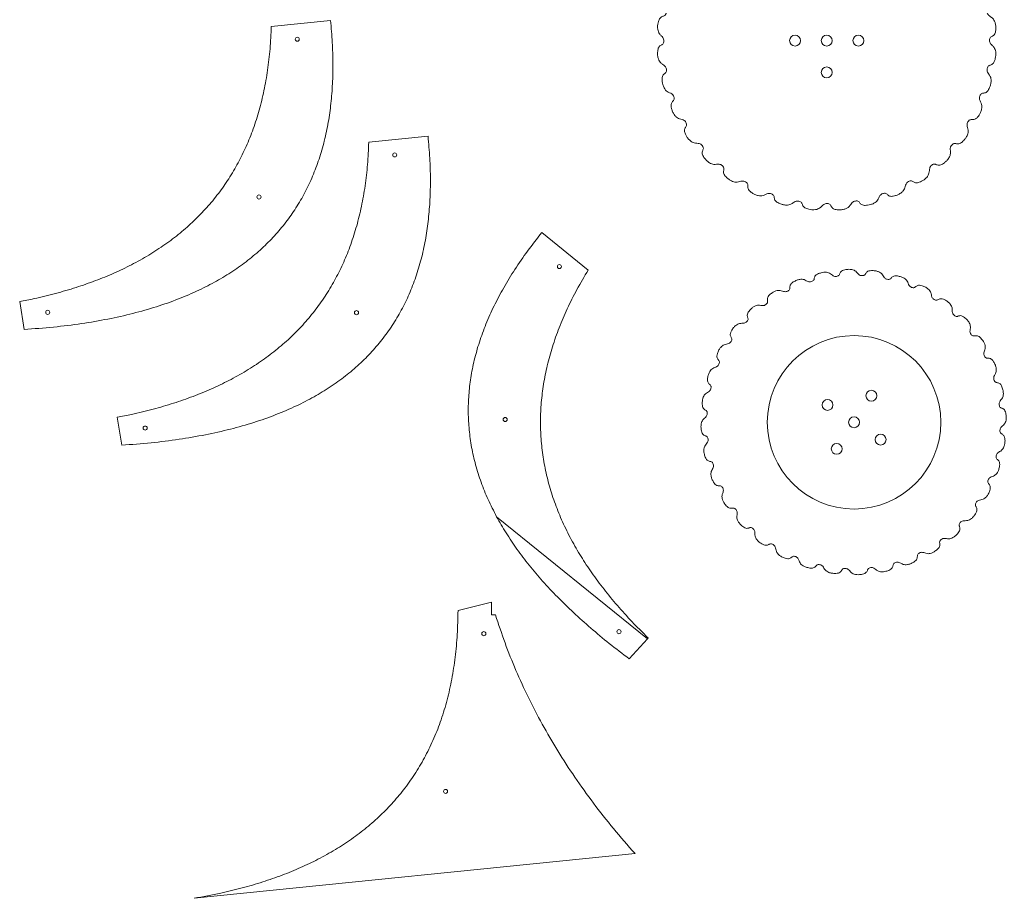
# Model space of a CAD drawing. Header units: millimetres. Extents: x -1917 to 2530, y -2036 to 2579.
# Drawn here: x -1215 to -489, y -250 to 397 of the extents above; entities that cross this region are included whole.
import ezdxf

# ---------------------------------------------------------------- set-up
doc = ezdxf.new("R2010")
doc.units = ezdxf.units.MM

msp = doc.modelspace()

# ---------------------------------------------------------------- linework, layer by layer
at = {"color": 7, "linetype": 'Continuous', "lineweight": 15}
for p, q in [((-986.53, 396.84), (-1030.2, 392.37)), ((-914.72, 311.62), (-958.39, 307.15)), ((-830.95, 240.6), (-796.83, 212.97)), ((-1215.46, 189.83), (-1212.11, 169.32)), ((-1143.66, 104.61), (-1140.3, 84.1)), ((-864.2, 31.43), (-752.99, -58.43)), ((-867.88, -40.96), (-867.88, -31.46)), ((-865.03, -40.96), (-867.88, -40.96)), ((-752.51, -57.91), (-752.99, -58.43)), ((-766.54, -73.25), (-752.99, -58.43)), ((-1087.03, -249.58), (-762.28, -216.7))]:
    msp.add_line(p, q, dxfattribs=at)
at = {"color": 7, "linetype": 'Continuous', "lineweight": 15, "flags": 128}
msp.add_lwpolyline([(-867.88, -31.46), (-881.74, -34.98), (-892.64, -37.75)], dxfattribs=at)
at = {"color": 7, "linetype": 'Continuous', "lineweight": 15}
for centre, radius in [((-644.42, 382), 4), ((-621.07, 382), 4), ((-597.72, 382), 4), ((-1011.07, 383.05), 1.5), ((-621.07, 358.64), 4), ((-939.26, 297.83), 1.5), ((-1039.25, 266.88), 1.5), ((-817.94, 215.64), 1.5), ((-1194.86, 181.93), 1.5), ((-967.44, 181.67), 1.5), ((-600.93, 100.93), 63.89), ((-588.16, 120.48), 4), ((-620.48, 113.71), 4), ((-857.89, 102.98), 1.5), ((-600.93, 100.93), 4), ((-1123.05, 96.71), 1.5), ((-581.38, 88.16), 4), ((-613.7, 81.38), 4), ((-873.64, -54.74), 1.5), ((-774.09, -53.26), 1.5), ((-901.82, -170.91), 1.5)]:
    msp.add_circle(centre, radius, dxfattribs=at)
for points, knots in [([(-741.81, 414.35), (-741.98, 413.5), (-742.26, 412.02), (-742.14, 409.97), (-741.56, 408.21), (-740.54, 406.73), (-739.53, 405.38), (-739.08, 403.93), (-739.2, 402.58), (-739.56, 401.32), (-740.35, 400.44), (-741.32, 400.07), (-742.33, 399.77), (-743.42, 399.16), (-744.25, 398.09), (-744.86, 396.69), (-745.32, 394.97), (-745.49, 393.64), (-745.6, 392.89)], [0, 0, 0, 0, 0.1030652, 0.1809597, 0.243574, 0.3237935, 0.3961769, 0.4449024, 0.50189, 0.5574572, 0.5993445, 0.6384307, 0.6802205, 0.7267751, 0.7858716, 0.839262, 0.9091535, 1, 1, 1, 1]), ([(-496.55, 392.89), (-496.68, 393.74), (-496.92, 395.23), (-497.73, 397.11), (-498.88, 398.57), (-500.35, 399.62), (-501.76, 400.53), (-502.67, 401.75), (-503.03, 403.06), (-503.12, 404.36), (-502.68, 405.46), (-501.89, 406.13), (-501.04, 406.76), (-500.23, 407.71), (-499.81, 409), (-499.72, 410.52), (-499.88, 412.3), (-500.17, 413.61), (-500.33, 414.35)], [0, 0, 0, 0, 0.103066, 0.18096, 0.243573, 0.323794, 0.396179, 0.444903, 0.50189, 0.557457, 0.599343, 0.63843, 0.680221, 0.726774, 0.785871, 0.839261, 0.909153, 1, 1, 1, 1]), ([(-1212.11, 169.32), (-1204.89, 169.85), (-1190.8, 170.87), (-1170.24, 173.45), (-1150.76, 176.77), (-1132.35, 180.9), (-1115.01, 185.81), (-1098.75, 191.52), (-1083.97, 197.85), (-1070.58, 204.73), (-1058.52, 212.06), (-1047.37, 220.06), (-1037.12, 228.74), (-1027.78, 238.08), (-1019.36, 248.1), (-1011.84, 258.78), (-1005.25, 270.14), (-999.57, 282.16), (-994.8, 294.84), (-990.95, 308.18), (-988.07, 321.91), (-986.1, 335.98), (-984.97, 350.37), (-984.66, 365.35), (-985.11, 380.92), (-986.05, 391.46), (-986.53, 396.84)], [0, 0, 0, 0, 0.058538, 0.114396, 0.167682, 0.218524, 0.267068, 0.313482, 0.357956, 0.397208, 0.435201, 0.472141, 0.508255, 0.543783, 0.578977, 0.614099, 0.649408, 0.685163, 0.721612, 0.758989, 0.797511, 0.835061, 0.873956, 0.914332, 0.956311, 1, 1, 1, 1]), ([(-745.6, 392.89), (-745.61, 392.03), (-745.64, 390.52), (-745.16, 388.53), (-744.28, 386.89), (-743.02, 385.61), (-741.79, 384.46), (-741.1, 383.11), (-740.98, 381.75), (-741.11, 380.45), (-741.74, 379.45), (-742.63, 378.92), (-743.58, 378.45), (-744.54, 377.65), (-745.18, 376.46), (-745.53, 374.97), (-745.68, 373.19), (-745.63, 371.86), (-745.6, 371.1)], [0, 0, 0, 0, 0.103065, 0.180959, 0.243573, 0.323793, 0.396178, 0.444902, 0.50189, 0.557458, 0.599345, 0.638431, 0.680222, 0.726774, 0.785872, 0.839261, 0.909153, 1, 1, 1, 1]), ([(-496.55, 371.1), (-496.53, 371.96), (-496.51, 373.47), (-496.98, 375.47), (-497.86, 377.1), (-499.12, 378.39), (-500.35, 379.54), (-501.04, 380.89), (-501.16, 382.24), (-501.03, 383.54), (-500.4, 384.54), (-499.51, 385.07), (-498.56, 385.54), (-497.6, 386.34), (-496.97, 387.54), (-496.61, 389.02), (-496.46, 390.8), (-496.52, 392.13), (-496.55, 392.89)], [0, 0, 0, 0, 0.103065, 0.18096, 0.243574, 0.323795, 0.396177, 0.444903, 0.50189, 0.557457, 0.599345, 0.638431, 0.680222, 0.726774, 0.785871, 0.839262, 0.909154, 1, 1, 1, 1]), ([(-1030.2, 392.37), (-1030.44, 386.9), (-1030.92, 376.16), (-1032.74, 360.39), (-1035.38, 345.29), (-1038.9, 330.85), (-1043.27, 317.14), (-1048.47, 304.16), (-1054.48, 291.9), (-1061.34, 280.28), (-1069.05, 269.29), (-1077.62, 258.92), (-1087.05, 249.18), (-1097.34, 240.09), (-1108.47, 231.66), (-1120.44, 223.87), (-1133.01, 216.88), (-1146.12, 210.62), (-1159.73, 205.07), (-1174.08, 200.08), (-1189.19, 195.68), (-1203.07, 192.3), (-1211.93, 190.53), (-1215.46, 189.83)], [0, 0, 0, 0, 0.054465, 0.106986, 0.157748, 0.206956, 0.254832, 0.300793, 0.345951, 0.390565, 0.434905, 0.479465, 0.524302, 0.569692, 0.615896, 0.663166, 0.711733, 0.758909, 0.807595, 0.857942, 0.910086, 0.964149, 1, 1, 1, 1]), ([(-745.6, 371.1), (-745.46, 370.25), (-745.22, 368.76), (-744.41, 366.88), (-743.26, 365.42), (-741.79, 364.37), (-740.38, 363.46), (-739.47, 362.25), (-739.11, 360.93), (-739.02, 359.63), (-739.46, 358.53), (-740.25, 357.86), (-741.1, 357.23), (-741.91, 356.28), (-742.33, 354.99), (-742.42, 353.47), (-742.26, 351.69), (-741.97, 350.38), (-741.81, 349.64)], [0, 0, 0, 0, 0.103065, 0.180959, 0.243574, 0.323795, 0.396177, 0.444901, 0.50189, 0.557457, 0.599345, 0.638432, 0.680223, 0.726773, 0.785871, 0.839261, 0.909153, 1, 1, 1, 1]), ([(-500.33, 349.64), (-500.17, 350.49), (-499.88, 351.97), (-500, 354.02), (-500.58, 355.78), (-501.6, 357.26), (-502.62, 358.61), (-503.06, 360.06), (-502.94, 361.41), (-502.59, 362.67), (-501.79, 363.55), (-500.82, 363.92), (-499.81, 364.22), (-498.72, 364.83), (-497.89, 365.9), (-497.29, 367.3), (-496.83, 369.03), (-496.65, 370.35), (-496.55, 371.1)], [0, 0, 0, 0, 0.103065, 0.180959, 0.243574, 0.323793, 0.396177, 0.444902, 0.50189, 0.557455, 0.599343, 0.638433, 0.680223, 0.726773, 0.785872, 0.839261, 0.909154, 1, 1, 1, 1]), ([(-741.81, 349.64), (-741.53, 348.83), (-741.04, 347.4), (-739.91, 345.69), (-738.52, 344.45), (-736.9, 343.68), (-735.35, 343.02), (-734.24, 341.99), (-733.66, 340.76), (-733.34, 339.49), (-733.59, 338.33), (-734.25, 337.53), (-734.98, 336.76), (-735.61, 335.69), (-735.8, 334.34), (-735.62, 332.83), (-735.16, 331.11), (-734.65, 329.87), (-734.36, 329.17)], [0, 0, 0, 0, 0.1030651, 0.1809578, 0.243574, 0.3237932, 0.3961779, 0.4449038, 0.501891, 0.5574583, 0.5993466, 0.6384322, 0.6802227, 0.7267747, 0.7858722, 0.8392618, 0.9091546, 1, 1, 1, 1]), ([(-507.78, 329.17), (-507.47, 329.97), (-506.93, 331.38), (-506.7, 333.42), (-506.96, 335.26), (-507.71, 336.89), (-508.48, 338.4), (-508.66, 339.9), (-508.31, 341.21), (-507.74, 342.39), (-506.81, 343.12), (-505.79, 343.31), (-504.74, 343.43), (-503.56, 343.85), (-502.56, 344.76), (-501.72, 346.03), (-500.96, 347.65), (-500.56, 348.92), (-500.33, 349.64)], [0, 0, 0, 0, 0.103066, 0.18096, 0.243574, 0.323795, 0.396177, 0.444903, 0.501891, 0.557457, 0.599346, 0.638434, 0.680222, 0.726773, 0.785874, 0.839262, 0.909154, 1, 1, 1, 1]), ([(-734.36, 329.17), (-733.94, 328.42), (-733.21, 327.1), (-731.8, 325.61), (-730.22, 324.63), (-728.49, 324.15), (-726.84, 323.77), (-725.57, 322.94), (-724.79, 321.83), (-724.26, 320.64), (-724.3, 319.45), (-724.81, 318.55), (-725.39, 317.67), (-725.83, 316.5), (-725.78, 315.14), (-725.34, 313.69), (-724.59, 312.07), (-723.87, 310.94), (-723.47, 310.3)], [0, 0, 0, 0, 0.103065, 0.18096, 0.243575, 0.323793, 0.396176, 0.444901, 0.50189, 0.557457, 0.599345, 0.638431, 0.680222, 0.726774, 0.785872, 0.839261, 0.909152, 1, 1, 1, 1]), ([(-518.68, 310.3), (-518.23, 311.04), (-517.46, 312.33), (-516.87, 314.3), (-516.81, 316.15), (-517.27, 317.9), (-517.76, 319.51), (-517.68, 321.02), (-517.11, 322.25), (-516.34, 323.31), (-515.29, 323.87), (-514.26, 323.88), (-513.2, 323.82), (-511.97, 324.02), (-510.82, 324.74), (-509.78, 325.85), (-508.75, 327.31), (-508.13, 328.5), (-507.78, 329.17)], [0, 0, 0, 0, 0.103065, 0.180959, 0.243573, 0.323794, 0.396176, 0.444902, 0.501889, 0.557459, 0.599346, 0.638431, 0.680224, 0.726776, 0.785871, 0.839262, 0.909154, 1, 1, 1, 1]), ([(-958.39, 307.15), (-958.63, 301.68), (-959.11, 290.94), (-960.93, 275.18), (-963.57, 260.07), (-967.09, 245.63), (-971.46, 231.92), (-976.66, 218.94), (-982.67, 206.69), (-989.53, 195.07), (-997.24, 184.07), (-1005.81, 173.7), (-1015.24, 163.96), (-1025.53, 154.88), (-1036.66, 146.44), (-1048.64, 138.65), (-1061.2, 131.66), (-1074.31, 125.41), (-1087.92, 119.85), (-1102.28, 114.86), (-1117.38, 110.46), (-1131.26, 107.08), (-1140.12, 105.32), (-1143.66, 104.61)], [0, 0, 0, 0, 0.054465, 0.106986, 0.157748, 0.206956, 0.254832, 0.300793, 0.345951, 0.390565, 0.434905, 0.479464, 0.524302, 0.569692, 0.615896, 0.663165, 0.711733, 0.758909, 0.807595, 0.857942, 0.910086, 0.964149, 1, 1, 1, 1]), ([(-1140.3, 84.1), (-1133.08, 84.63), (-1118.99, 85.66), (-1098.43, 88.24), (-1078.95, 91.56), (-1060.54, 95.68), (-1043.2, 100.59), (-1026.94, 106.3), (-1012.16, 112.64), (-998.77, 119.51), (-986.71, 126.84), (-975.56, 134.85), (-965.31, 143.52), (-955.97, 152.87), (-947.55, 162.88), (-940.04, 173.57), (-933.44, 184.92), (-927.76, 196.94), (-922.99, 209.62), (-919.14, 222.97), (-916.26, 236.69), (-914.29, 250.76), (-913.16, 265.16), (-912.85, 280.13), (-913.3, 295.7), (-914.24, 306.24), (-914.72, 311.62)], [0, 0, 0, 0, 0.058538, 0.114395, 0.167682, 0.218524, 0.267068, 0.313482, 0.357956, 0.397208, 0.435201, 0.472141, 0.508255, 0.543783, 0.578978, 0.614099, 0.649408, 0.685163, 0.721612, 0.758989, 0.797511, 0.835061, 0.873956, 0.914332, 0.956311, 1, 1, 1, 1]), ([(-723.47, 310.3), (-722.92, 309.63), (-721.97, 308.46), (-720.33, 307.24), (-718.6, 306.55), (-716.81, 306.37), (-715.13, 306.29), (-713.73, 305.69), (-712.77, 304.73), (-712.03, 303.65), (-711.87, 302.48), (-712.21, 301.5), (-712.64, 300.53), (-712.87, 299.3), (-712.58, 297.98), (-711.9, 296.62), (-710.87, 295.15), (-709.97, 294.17), (-709.46, 293.61)], [0, 0, 0, 0, 0.103065, 0.180957, 0.243571, 0.323793, 0.396175, 0.444902, 0.501891, 0.557456, 0.599344, 0.638431, 0.680221, 0.726773, 0.78587, 0.839258, 0.909153, 1, 1, 1, 1]), ([(-532.68, 293.61), (-532.12, 294.26), (-531.13, 295.4), (-530.21, 297.23), (-529.83, 299.05), (-529.97, 300.84), (-530.18, 302.52), (-529.84, 303.99), (-529.06, 305.11), (-528.12, 306.02), (-527, 306.38), (-525.97, 306.21), (-524.94, 305.97), (-523.7, 305.95), (-522.44, 306.47), (-521.22, 307.37), (-519.96, 308.64), (-519.14, 309.7), (-518.68, 310.3)], [0, 0, 0, 0, 0.103064, 0.180959, 0.243574, 0.323794, 0.396177, 0.444903, 0.501888, 0.557458, 0.599344, 0.638431, 0.680222, 0.726776, 0.785872, 0.839262, 0.909153, 1, 1, 1, 1]), ([(-709.46, 293.61), (-708.81, 293.04), (-707.67, 292.05), (-705.84, 291.14), (-704.02, 290.76), (-702.22, 290.9), (-700.55, 291.1), (-699.07, 290.76), (-697.96, 289.98), (-697.05, 289.05), (-696.68, 287.92), (-696.85, 286.9), (-697.1, 285.87), (-697.11, 284.62), (-696.6, 283.36), (-695.69, 282.14), (-694.43, 280.88), (-693.37, 280.06), (-692.77, 279.6)], [0, 0, 0, 0, 0.103063, 0.180956, 0.243575, 0.323792, 0.396177, 0.444901, 0.501888, 0.557457, 0.599345, 0.638432, 0.680222, 0.726775, 0.785872, 0.839262, 0.909154, 1, 1, 1, 1]), ([(-549.37, 279.6), (-548.71, 280.14), (-547.53, 281.09), (-546.31, 282.74), (-545.62, 284.47), (-545.45, 286.26), (-545.36, 287.94), (-544.77, 289.34), (-543.81, 290.3), (-542.73, 291.03), (-541.55, 291.2), (-540.58, 290.85), (-539.61, 290.43), (-538.38, 290.2), (-537.05, 290.49), (-535.69, 291.17), (-534.23, 292.2), (-533.24, 293.1), (-532.68, 293.61)], [0, 0, 0, 0, 0.103065, 0.18096, 0.243573, 0.323794, 0.396176, 0.444902, 0.501889, 0.557457, 0.599347, 0.638432, 0.680223, 0.726774, 0.785872, 0.839263, 0.909153, 1, 1, 1, 1]), ([(-692.77, 279.6), (-692.03, 279.16), (-690.74, 278.38), (-688.77, 277.8), (-686.91, 277.74), (-685.17, 278.19), (-683.56, 278.68), (-682.05, 278.6), (-680.81, 278.03), (-679.75, 277.27), (-679.2, 276.22), (-679.19, 275.18), (-679.25, 274.13), (-679.05, 272.89), (-678.33, 271.75), (-677.22, 270.7), (-675.75, 269.68), (-674.57, 269.06), (-673.9, 268.71)], [0, 0, 0, 0, 0.1030676, 0.1809615, 0.2435754, 0.3237969, 0.3961781, 0.4449042, 0.5018925, 0.5574578, 0.5993466, 0.6384333, 0.6802238, 0.7267763, 0.7858739, 0.8392622, 0.9091559, 1, 1, 1, 1]), ([(-568.24, 268.71), (-567.49, 269.12), (-566.17, 269.86), (-564.68, 271.27), (-563.7, 272.85), (-563.22, 274.58), (-562.84, 276.22), (-562.02, 277.49), (-560.91, 278.27), (-559.71, 278.81), (-558.53, 278.77), (-557.63, 278.26), (-556.74, 277.68), (-555.58, 277.24), (-554.22, 277.29), (-552.76, 277.72), (-551.14, 278.48), (-550.01, 279.2), (-549.37, 279.6)], [0, 0, 0, 0, 0.103064, 0.180958, 0.243573, 0.323794, 0.396177, 0.444901, 0.501892, 0.557459, 0.599345, 0.63843, 0.680224, 0.726773, 0.785872, 0.839262, 0.909156, 1, 1, 1, 1]), ([(-673.9, 268.71), (-673.1, 268.4), (-671.69, 267.86), (-669.65, 267.62), (-667.81, 267.89), (-666.17, 268.64), (-664.67, 269.4), (-663.17, 269.59), (-661.85, 269.24), (-660.67, 268.67), (-659.95, 267.73), (-659.76, 266.71), (-659.64, 265.66), (-659.22, 264.48), (-658.31, 263.48), (-657.04, 262.64), (-655.42, 261.89), (-654.14, 261.48), (-653.42, 261.25)], [0, 0, 0, 0, 0.103067, 0.180959, 0.243574, 0.323796, 0.396181, 0.444906, 0.501891, 0.557458, 0.599346, 0.638433, 0.680224, 0.726775, 0.785873, 0.839264, 0.909157, 1, 1, 1, 1]), ([(-588.72, 261.25), (-587.91, 261.54), (-586.48, 262.03), (-584.77, 263.16), (-583.53, 264.54), (-582.75, 266.17), (-582.1, 267.72), (-581.06, 268.83), (-579.83, 269.4), (-578.56, 269.72), (-577.41, 269.48), (-576.6, 268.82), (-575.84, 268.09), (-574.76, 267.45), (-573.42, 267.27), (-571.91, 267.45), (-570.18, 267.91), (-568.94, 268.42), (-568.24, 268.71)], [0, 0, 0, 0, 0.1030675, 0.1809597, 0.2435734, 0.3237951, 0.3961784, 0.4449028, 0.501889, 0.5574551, 0.5993463, 0.6384329, 0.6802225, 0.7267749, 0.7858732, 0.8392617, 0.9091539, 1, 1, 1, 1]), ([(-653.42, 261.25), (-652.58, 261.09), (-651.1, 260.8), (-649.05, 260.93), (-647.29, 261.51), (-645.8, 262.53), (-644.46, 263.54), (-643.01, 263.98), (-641.65, 263.87), (-640.39, 263.51), (-639.52, 262.72), (-639.15, 261.75), (-638.85, 260.73), (-638.24, 259.65), (-637.17, 258.81), (-635.77, 258.21), (-634.04, 257.75), (-632.72, 257.57), (-631.97, 257.47)], [0, 0, 0, 0, 0.103069, 0.180959, 0.243574, 0.323795, 0.396177, 0.444901, 0.501889, 0.55746, 0.599347, 0.638432, 0.680223, 0.726776, 0.785873, 0.839263, 0.909156, 1, 1, 1, 1]), ([(-631.97, 257.47), (-631.11, 257.46), (-629.6, 257.43), (-627.6, 257.91), (-625.96, 258.78), (-624.68, 260.05), (-623.53, 261.28), (-622.18, 261.97), (-620.83, 262.09), (-619.53, 261.96), (-618.52, 261.33), (-617.99, 260.43), (-617.52, 259.49), (-616.73, 258.52), (-615.53, 257.89), (-614.05, 257.54), (-612.27, 257.39), (-610.93, 257.44), (-610.18, 257.47)], [0, 0, 0, 0, 0.103065, 0.180958, 0.243574, 0.323794, 0.396179, 0.444904, 0.50189, 0.55746, 0.599346, 0.638431, 0.680222, 0.726775, 0.785872, 0.839261, 0.909156, 1, 1, 1, 1]), ([(-610.18, 257.47), (-609.33, 257.61), (-607.84, 257.84), (-605.95, 258.66), (-604.49, 259.81), (-603.45, 261.27), (-602.53, 262.69), (-601.32, 263.6), (-600.01, 263.95), (-598.7, 264.05), (-597.61, 263.6), (-596.93, 262.82), (-596.3, 261.97), (-595.36, 261.15), (-594.06, 260.74), (-592.55, 260.65), (-590.76, 260.81), (-589.46, 261.09), (-588.72, 261.25)], [0, 0, 0, 0, 0.103067, 0.180962, 0.243576, 0.323794, 0.39618, 0.444905, 0.501893, 0.557458, 0.599344, 0.638432, 0.680223, 0.726773, 0.785875, 0.839262, 0.909153, 1, 1, 1, 1]), ([(-864.2, 31.43), (-866.36, 35.63), (-870.62, 43.89), (-875.76, 56.69), (-879.83, 69.51), (-882.77, 82.41), (-884.57, 95.29), (-885.25, 108.16), (-884.85, 121), (-883.35, 133.89), (-880.76, 146.94), (-877.03, 160.12), (-872.15, 173.45), (-866.15, 186.82), (-859.02, 200.26), (-850.76, 213.74), (-841.42, 227.31), (-834.49, 236.11), (-830.95, 240.6)], [0, 0, 0, 0, 0.062508, 0.123226, 0.182517, 0.240767, 0.298385, 0.354768, 0.411352, 0.468537, 0.526712, 0.587474, 0.650014, 0.714666, 0.781734, 0.851489, 0.924173, 1, 1, 1, 1]), ([(-796.83, 212.97), (-799.62, 208.26), (-805.1, 199.01), (-812.19, 184.82), (-818.25, 170.73), (-823.2, 156.71), (-827.04, 142.85), (-829.78, 129.14), (-831.45, 115.59), (-832.07, 102.11), (-831.63, 88.69), (-830.13, 75.32), (-827.55, 62.01), (-823.91, 48.77), (-819.21, 35.62), (-813.44, 22.55), (-806.75, 9.83), (-799.19, -2.58), (-790.84, -14.67), (-781.55, -26.7), (-771.31, -38.65), (-761.54, -49.07), (-755.08, -55.39), (-752.51, -57.91)], [0, 0, 0, 0, 0.054465, 0.106986, 0.157748, 0.206956, 0.254832, 0.300793, 0.345951, 0.390565, 0.434905, 0.479464, 0.524302, 0.569692, 0.615896, 0.663165, 0.711733, 0.758909, 0.807595, 0.857942, 0.910086, 0.964149, 1, 1, 1, 1]), ([(-643.12, 205.58), (-642.39, 205.81), (-641.09, 206.23), (-639.25, 206.34), (-637.61, 206.01), (-636.18, 205.26), (-634.86, 204.5), (-633.52, 204.26), (-632.32, 204.5), (-631.24, 204.96), (-630.54, 205.76), (-630.31, 206.67), (-630.15, 207.6), (-629.72, 208.64), (-628.68, 209.67), (-626.83, 210.6), (-625.28, 211.01), (-624.35, 211.26)], [0, 0, 0, 0, 0.103083, 0.180993, 0.24362, 0.323858, 0.396255, 0.444991, 0.50199, 0.557566, 0.599464, 0.638558, 0.680357, 0.726918, 0.786025, 0.871907, 1, 1, 1, 1]), ([(-624.35, 211.26), (-623.59, 211.36), (-622.24, 211.55), (-620.41, 211.34), (-618.85, 210.73), (-617.57, 209.74), (-616.41, 208.76), (-615.13, 208.29), (-613.91, 208.33), (-612.76, 208.58), (-611.93, 209.26), (-611.55, 210.11), (-611.23, 211), (-610.63, 211.95), (-609.42, 212.78), (-607.44, 213.38), (-605.84, 213.51), (-604.88, 213.6)], [0, 0, 0, 0, 0.103085, 0.180994, 0.243621, 0.323858, 0.396254, 0.444989, 0.501991, 0.557567, 0.599464, 0.63856, 0.680358, 0.72692, 0.786029, 0.871907, 1, 1, 1, 1]), ([(-604.88, 213.6), (-604.11, 213.57), (-602.75, 213.51), (-600.98, 212.99), (-599.55, 212.12), (-598.46, 210.92), (-597.49, 209.75), (-596.31, 209.07), (-595.1, 208.89), (-593.93, 208.95), (-592.99, 209.46), (-592.47, 210.24), (-592, 211.07), (-591.24, 211.9), (-589.91, 212.5), (-587.86, 212.75), (-586.26, 212.6), (-585.3, 212.51)], [0, 0, 0, 0, 0.103084, 0.180994, 0.243622, 0.323857, 0.396257, 0.444992, 0.501992, 0.557569, 0.599465, 0.638561, 0.680359, 0.726921, 0.78603, 0.871905, 1, 1, 1, 1]), ([(-585.3, 212.51), (-584.55, 212.35), (-583.22, 212.07), (-581.57, 211.24), (-580.31, 210.13), (-579.45, 208.77), (-578.69, 207.45), (-577.65, 206.57), (-576.49, 206.19), (-575.32, 206.04), (-574.31, 206.38), (-573.67, 207.06), (-573.06, 207.79), (-572.17, 208.47), (-570.74, 208.84), (-568.68, 208.72), (-567.13, 208.3), (-566.21, 208.05)], [0, 0, 0, 0, 0.103087, 0.180997, 0.243623, 0.323858, 0.396258, 0.444991, 0.501989, 0.557569, 0.599463, 0.638556, 0.680355, 0.726917, 0.786026, 0.871903, 1, 1, 1, 1]), ([(-660.62, 196.72), (-659.93, 197.08), (-658.73, 197.72), (-656.94, 198.15), (-655.27, 198.11), (-653.72, 197.61), (-652.3, 197.09), (-650.93, 197.09), (-649.8, 197.54), (-648.81, 198.18), (-648.26, 199.09), (-648.2, 200.02), (-648.2, 200.97), (-647.96, 202.07), (-647.11, 203.27), (-645.45, 204.5), (-643.99, 205.17), (-643.12, 205.58)], [0, 0, 0, 0, 0.103086, 0.180994, 0.243623, 0.323858, 0.396257, 0.444989, 0.501989, 0.557566, 0.599463, 0.638557, 0.680356, 0.726918, 0.786026, 0.871905, 1, 1, 1, 1]), ([(-566.21, 208.05), (-565.49, 207.76), (-564.23, 207.25), (-562.75, 206.15), (-561.71, 204.84), (-561.09, 203.34), (-560.58, 201.91), (-559.7, 200.87), (-558.62, 200.29), (-557.5, 199.94), (-556.45, 200.1), (-555.69, 200.65), (-554.97, 201.27), (-553.97, 201.79), (-552.51, 201.9), (-550.5, 201.43), (-549.05, 200.75), (-548.18, 200.34)], [0, 0, 0, 0, 0.103087, 0.180994, 0.243621, 0.323857, 0.396257, 0.44499, 0.501992, 0.557566, 0.599461, 0.638556, 0.680355, 0.726921, 0.786028, 0.871905, 1, 1, 1, 1]), ([(-676.31, 184.96), (-675.7, 185.44), (-674.63, 186.27), (-672.93, 187), (-671.28, 187.26), (-669.68, 187.04), (-668.18, 186.77), (-666.84, 187.01), (-665.8, 187.65), (-664.93, 188.45), (-664.55, 189.44), (-664.65, 190.37), (-664.82, 191.3), (-664.77, 192.43), (-664.14, 193.75), (-662.72, 195.26), (-661.41, 196.17), (-660.62, 196.72)], [0, 0, 0, 0, 0.103085, 0.180995, 0.243618, 0.323856, 0.396251, 0.44499, 0.501986, 0.557566, 0.599461, 0.638556, 0.680355, 0.726916, 0.786025, 0.871904, 1, 1, 1, 1]), ([(-548.18, 200.34), (-547.52, 199.93), (-546.37, 199.2), (-545.1, 197.86), (-544.3, 196.4), (-543.96, 194.81), (-543.7, 193.32), (-543.02, 192.14), (-542.06, 191.38), (-541.01, 190.84), (-539.95, 190.82), (-539.11, 191.23), (-538.29, 191.71), (-537.22, 192.05), (-535.75, 191.91), (-533.86, 191.09), (-532.55, 190.17), (-531.76, 189.61)], [0, 0, 0, 0, 0.103086, 0.180997, 0.243622, 0.323859, 0.396257, 0.444991, 0.501993, 0.557568, 0.599466, 0.638562, 0.680359, 0.726921, 0.786027, 0.871908, 1, 1, 1, 1]), ([(-531.76, 189.61), (-531.19, 189.09), (-530.18, 188.18), (-529.16, 186.64), (-528.63, 185.06), (-528.56, 183.44), (-528.57, 181.92), (-528.1, 180.64), (-527.29, 179.73), (-526.35, 179.01), (-525.31, 178.81), (-524.41, 179.07), (-523.52, 179.4), (-522.4, 179.54), (-520.99, 179.15), (-519.26, 178.02), (-518.13, 176.88), (-517.46, 176.2)], [0, 0, 0, 0, 0.103085, 0.180997, 0.243623, 0.323858, 0.396256, 0.444991, 0.501988, 0.557566, 0.599465, 0.638555, 0.680355, 0.726918, 0.786026, 0.871905, 1, 1, 1, 1]), ([(-689.73, 170.66), (-689.21, 171.23), (-688.29, 172.24), (-686.75, 173.26), (-685.17, 173.79), (-683.55, 173.86), (-682.03, 173.85), (-680.75, 174.31), (-679.84, 175.13), (-679.12, 176.06), (-678.92, 177.11), (-679.18, 178.01), (-679.51, 178.9), (-679.66, 180.01), (-679.27, 181.43), (-678.13, 183.16), (-676.99, 184.29), (-676.31, 184.96)], [0, 0, 0, 0, 0.103083, 0.180993, 0.243622, 0.323855, 0.396253, 0.444988, 0.501988, 0.557565, 0.599462, 0.638556, 0.680356, 0.726917, 0.786026, 0.871904, 1, 1, 1, 1]), ([(-517.46, 176.2), (-516.98, 175.59), (-516.15, 174.52), (-515.41, 172.82), (-515.16, 171.17), (-515.38, 169.56), (-515.65, 168.07), (-515.41, 166.73), (-514.77, 165.69), (-513.97, 164.82), (-512.98, 164.44), (-512.05, 164.54), (-511.11, 164.71), (-509.99, 164.66), (-508.67, 164.03), (-507.16, 162.61), (-506.25, 161.29), (-505.7, 160.51)], [0, 0, 0, 0, 0.103084, 0.180994, 0.243621, 0.323858, 0.396255, 0.44499, 0.501991, 0.557569, 0.599464, 0.638557, 0.680355, 0.726918, 0.786028, 0.871906, 1, 1, 1, 1]), ([(-700.45, 154.24), (-700.04, 154.9), (-699.32, 156.05), (-697.98, 157.32), (-696.51, 158.12), (-694.93, 158.46), (-693.43, 158.72), (-692.25, 159.4), (-691.49, 160.36), (-690.95, 161.41), (-690.93, 162.47), (-691.34, 163.31), (-691.82, 164.13), (-692.16, 165.2), (-692.02, 166.66), (-691.2, 168.56), (-690.28, 169.87), (-689.73, 170.66)], [0, 0, 0, 0, 0.103084, 0.180993, 0.243623, 0.323859, 0.396256, 0.44499, 0.501989, 0.557566, 0.599462, 0.638557, 0.680356, 0.726917, 0.786026, 0.871904, 1, 1, 1, 1]), ([(-505.7, 160.51), (-505.34, 159.82), (-504.7, 158.62), (-504.27, 156.82), (-504.31, 155.15), (-504.8, 153.61), (-505.33, 152.19), (-505.33, 150.82), (-504.88, 149.69), (-504.24, 148.69), (-503.33, 148.15), (-502.4, 148.08), (-501.45, 148.09), (-500.35, 147.84), (-499.15, 146.99), (-497.92, 145.34), (-497.25, 143.88), (-496.84, 143.01)], [0, 0, 0, 0, 0.103086, 0.180996, 0.243623, 0.323859, 0.396256, 0.444991, 0.501989, 0.557567, 0.599464, 0.638558, 0.68036, 0.726918, 0.786028, 0.871908, 1, 1, 1, 1]), ([(-708.16, 136.21), (-707.87, 136.93), (-707.36, 138.19), (-706.26, 139.67), (-704.95, 140.71), (-703.45, 141.33), (-702.03, 141.84), (-700.98, 142.72), (-700.4, 143.79), (-700.05, 144.92), (-700.22, 145.97), (-700.77, 146.72), (-701.38, 147.45), (-701.9, 148.45), (-702.02, 149.91), (-701.54, 151.92), (-700.86, 153.37), (-700.45, 154.24)], [0, 0, 0, 0, 0.103084, 0.180995, 0.243621, 0.323859, 0.396253, 0.444991, 0.501989, 0.557567, 0.599462, 0.638558, 0.680357, 0.726918, 0.786028, 0.871907, 1, 1, 1, 1]), ([(-496.84, 143.01), (-496.61, 142.27), (-496.19, 140.98), (-496.08, 139.14), (-496.41, 137.5), (-497.16, 136.06), (-497.92, 134.75), (-498.16, 133.41), (-497.91, 132.21), (-497.46, 131.12), (-496.66, 130.42), (-495.75, 130.2), (-494.81, 130.04), (-493.77, 129.61), (-492.75, 128.56), (-491.82, 126.72), (-491.41, 125.17), (-491.16, 124.24)], [0, 0, 0, 0, 0.103086, 0.180995, 0.243621, 0.323859, 0.396256, 0.444991, 0.501989, 0.557566, 0.599462, 0.63856, 0.680356, 0.726918, 0.786027, 0.871906, 1, 1, 1, 1]), ([(-712.63, 117.12), (-712.46, 117.87), (-712.18, 119.2), (-711.35, 120.85), (-710.25, 122.11), (-708.88, 122.97), (-707.56, 123.73), (-706.68, 124.77), (-706.3, 125.93), (-706.15, 127.1), (-706.49, 128.11), (-707.17, 128.75), (-707.9, 129.36), (-708.58, 130.25), (-708.95, 131.67), (-708.83, 133.74), (-708.41, 135.28), (-708.16, 136.21)], [0, 0, 0, 0, 0.1030863, 0.1809936, 0.2436226, 0.3238595, 0.3962548, 0.4449914, 0.5019892, 0.5575672, 0.5994631, 0.6385586, 0.6803579, 0.7269173, 0.7860272, 0.8719051, 1, 1, 1, 1]), ([(-491.16, 124.24), (-491.05, 123.47), (-490.87, 122.13), (-491.08, 120.29), (-491.69, 118.74), (-492.68, 117.45), (-493.66, 116.3), (-494.13, 115.02), (-494.09, 113.79), (-493.83, 112.64), (-493.16, 111.82), (-492.31, 111.44), (-491.41, 111.12), (-490.47, 110.51), (-489.63, 109.3), (-489.04, 107.33), (-488.91, 105.73), (-488.82, 104.77)], [0, 0, 0, 0, 0.103086, 0.180995, 0.243622, 0.323857, 0.396254, 0.44499, 0.501989, 0.557566, 0.599463, 0.638556, 0.680356, 0.726917, 0.786028, 0.871907, 1, 1, 1, 1]), ([(-713.71, 97.54), (-713.68, 98.31), (-713.63, 99.67), (-713.1, 101.44), (-712.23, 102.86), (-711.03, 103.95), (-709.87, 104.93), (-709.18, 106.11), (-709.01, 107.32), (-709.06, 108.49), (-709.58, 109.43), (-710.35, 109.94), (-711.18, 110.42), (-712.01, 111.18), (-712.62, 112.51), (-712.86, 114.56), (-712.71, 116.16), (-712.63, 117.12)], [0, 0, 0, 0, 0.103086, 0.180996, 0.243623, 0.323857, 0.396255, 0.444992, 0.501991, 0.557569, 0.599464, 0.63856, 0.680357, 0.726918, 0.786027, 0.871906, 1, 1, 1, 1]), ([(-488.82, 104.77), (-488.85, 104), (-488.9, 102.64), (-489.43, 100.87), (-490.3, 99.44), (-491.5, 98.35), (-492.66, 97.38), (-493.35, 96.2), (-493.53, 94.99), (-493.47, 93.81), (-492.95, 92.88), (-492.18, 92.36), (-491.35, 91.89), (-490.52, 91.13), (-489.91, 89.8), (-489.67, 87.74), (-489.82, 86.15), (-489.9, 85.19)], [0, 0, 0, 0, 0.103086, 0.180996, 0.24362, 0.323857, 0.396256, 0.44499, 0.501989, 0.557567, 0.599465, 0.638557, 0.680359, 0.726919, 0.786028, 0.871906, 1, 1, 1, 1]), ([(-711.37, 78.07), (-711.48, 78.83), (-711.66, 80.18), (-711.45, 82.01), (-710.84, 83.57), (-709.85, 84.85), (-708.87, 86.01), (-708.4, 87.29), (-708.44, 88.51), (-708.7, 89.66), (-709.37, 90.49), (-710.22, 90.87), (-711.12, 91.19), (-712.07, 91.79), (-712.9, 93), (-713.49, 94.98), (-713.63, 96.58), (-713.71, 97.54)], [0, 0, 0, 0, 0.103086, 0.180995, 0.243622, 0.323857, 0.396258, 0.444991, 0.50199, 0.557569, 0.599466, 0.638559, 0.680358, 0.72692, 0.786027, 0.871905, 1, 1, 1, 1]), ([(-489.9, 85.19), (-490.07, 84.43), (-490.35, 83.1), (-491.18, 81.45), (-492.28, 80.2), (-493.65, 79.33), (-494.97, 78.58), (-495.85, 77.54), (-496.23, 76.37), (-496.38, 75.21), (-496.04, 74.2), (-495.36, 73.55), (-494.63, 72.95), (-493.95, 72.05), (-493.58, 70.63), (-493.7, 68.57), (-494.12, 67.02), (-494.37, 66.09)], [0, 0, 0, 0, 0.1030851, 0.1809955, 0.2436211, 0.3238577, 0.3962575, 0.4449908, 0.5019905, 0.5575688, 0.5994642, 0.6385564, 0.680356, 0.7269186, 0.7860283, 0.8719068, 1, 1, 1, 1]), ([(-705.69, 59.3), (-705.93, 60.03), (-706.34, 61.33), (-706.45, 63.17), (-706.12, 64.81), (-705.37, 66.24), (-704.61, 67.56), (-704.37, 68.9), (-704.62, 70.1), (-705.07, 71.18), (-705.87, 71.88), (-706.78, 72.1), (-707.72, 72.26), (-708.76, 72.7), (-709.79, 73.74), (-710.71, 75.59), (-711.13, 77.14), (-711.37, 78.07)], [0, 0, 0, 0, 0.103086, 0.180995, 0.243623, 0.323858, 0.396255, 0.444991, 0.501989, 0.557568, 0.599465, 0.638557, 0.680359, 0.72692, 0.78603, 0.871906, 1, 1, 1, 1]), ([(-494.37, 66.09), (-494.66, 65.38), (-495.17, 64.12), (-496.27, 62.64), (-497.58, 61.59), (-499.08, 60.98), (-500.5, 60.46), (-501.55, 59.59), (-502.13, 58.51), (-502.48, 57.39), (-502.32, 56.34), (-501.76, 55.58), (-501.15, 54.86), (-500.63, 53.86), (-500.51, 52.4), (-500.99, 50.39), (-501.67, 48.93), (-502.08, 48.06)], [0, 0, 0, 0, 0.103087, 0.180998, 0.243624, 0.323857, 0.396256, 0.44499, 0.501991, 0.557569, 0.599465, 0.638558, 0.680357, 0.726919, 0.786028, 0.871906, 1, 1, 1, 1]), ([(-696.83, 41.8), (-697.2, 42.48), (-697.83, 43.69), (-698.26, 45.48), (-698.22, 47.15), (-697.73, 48.7), (-697.2, 50.12), (-697.2, 51.48), (-697.65, 52.62), (-698.29, 53.61), (-699.2, 54.16), (-700.13, 54.22), (-701.08, 54.22), (-702.18, 54.46), (-703.38, 55.31), (-704.61, 56.97), (-705.29, 58.43), (-705.69, 59.3)], [0, 0, 0, 0, 0.1030839, 0.1809931, 0.2436199, 0.3238571, 0.3962555, 0.4449902, 0.50199, 0.557568, 0.5994653, 0.6385585, 0.680356, 0.7269183, 0.7860283, 0.8719052, 1, 1, 1, 1]), ([(-502.08, 48.06), (-502.49, 47.41), (-503.22, 46.26), (-504.56, 44.99), (-506.02, 44.19), (-507.61, 43.84), (-509.1, 43.58), (-510.28, 42.91), (-511.04, 41.95), (-511.58, 40.9), (-511.6, 39.83), (-511.19, 39), (-510.71, 38.18), (-510.37, 37.1), (-510.51, 35.64), (-511.33, 33.74), (-512.25, 32.43), (-512.81, 31.65)], [0, 0, 0, 0, 0.103087, 0.180997, 0.243622, 0.323858, 0.396255, 0.444994, 0.501992, 0.55757, 0.599466, 0.638559, 0.680358, 0.72692, 0.786029, 0.871907, 1, 1, 1, 1]), ([(-685.08, 26.11), (-685.55, 26.72), (-686.38, 27.79), (-687.12, 29.48), (-687.37, 31.14), (-687.15, 32.74), (-686.88, 34.24), (-687.12, 35.58), (-687.76, 36.62), (-688.56, 37.49), (-689.55, 37.87), (-690.48, 37.77), (-691.42, 37.6), (-692.54, 37.65), (-693.87, 38.28), (-695.37, 39.7), (-696.29, 41.01), (-696.83, 41.8)], [0, 0, 0, 0, 0.1030868, 0.180995, 0.2436214, 0.3238571, 0.3962551, 0.4449903, 0.501988, 0.5575657, 0.5994605, 0.6385587, 0.6803567, 0.7269193, 0.7860284, 0.8719062, 1, 1, 1, 1]), ([(-864.2, 31.43), (-861.93, 27.42), (-857.31, 19.26), (-849.26, 7.39), (-840.28, -4.45), (-830.28, -16.23), (-819.35, -27.88), (-807.51, -39.41), (-794.77, -50.81), (-781.09, -62.19), (-771.45, -69.51), (-766.54, -73.25)], [0, 0, 0, 0, 0.095804, 0.194982, 0.297895, 0.404864, 0.516176, 0.629974, 0.748422, 0.871708, 1, 1, 1, 1]), ([(-512.81, 31.65), (-513.33, 31.07), (-514.24, 30.07), (-515.78, 29.05), (-517.36, 28.52), (-518.98, 28.45), (-520.5, 28.45), (-521.78, 27.99), (-522.69, 27.18), (-523.41, 26.24), (-523.61, 25.2), (-523.35, 24.3), (-523.02, 23.41), (-522.87, 22.29), (-523.27, 20.88), (-524.4, 19.15), (-525.54, 18.02), (-526.22, 17.34)], [0, 0, 0, 0, 0.103087, 0.180997, 0.24362, 0.323858, 0.396257, 0.444992, 0.501991, 0.557569, 0.599465, 0.638558, 0.680357, 0.726918, 0.786027, 0.871908, 1, 1, 1, 1]), ([(-670.77, 12.69), (-671.35, 13.21), (-672.35, 14.13), (-673.37, 15.67), (-673.9, 17.25), (-673.97, 18.87), (-673.96, 20.39), (-674.43, 21.67), (-675.24, 22.58), (-676.18, 23.3), (-677.22, 23.5), (-678.12, 23.24), (-679.01, 22.91), (-680.13, 22.76), (-681.54, 23.15), (-683.27, 24.29), (-684.4, 25.43), (-685.08, 26.11)], [0, 0, 0, 0, 0.103085, 0.180995, 0.243622, 0.323859, 0.396256, 0.444993, 0.50199, 0.557569, 0.599462, 0.638558, 0.680358, 0.726921, 0.786029, 0.871905, 1, 1, 1, 1]), ([(-526.22, 17.34), (-526.83, 16.87), (-527.9, 16.03), (-529.6, 15.3), (-531.25, 15.05), (-532.86, 15.27), (-534.35, 15.53), (-535.69, 15.3), (-536.73, 14.66), (-537.6, 13.86), (-537.98, 12.87), (-537.88, 11.94), (-537.71, 11), (-537.76, 9.88), (-538.39, 8.55), (-539.81, 7.05), (-541.12, 6.13), (-541.91, 5.58)], [0, 0, 0, 0, 0.103085, 0.180995, 0.243623, 0.323861, 0.396257, 0.44499, 0.501991, 0.55757, 0.599466, 0.63856, 0.680359, 0.72692, 0.786029, 0.871908, 1, 1, 1, 1]), ([(-654.35, 1.97), (-655.01, 2.38), (-656.16, 3.1), (-657.43, 4.44), (-658.23, 5.91), (-658.58, 7.49), (-658.83, 8.99), (-659.51, 10.17), (-660.47, 10.93), (-661.52, 11.47), (-662.58, 11.49), (-663.42, 11.08), (-664.24, 10.6), (-665.32, 10.26), (-666.78, 10.4), (-668.67, 11.22), (-669.99, 12.14), (-670.77, 12.69)], [0, 0, 0, 0, 0.103086, 0.180994, 0.243622, 0.323859, 0.396256, 0.444991, 0.501988, 0.557569, 0.599461, 0.638557, 0.680359, 0.726916, 0.786027, 0.871904, 1, 1, 1, 1]), ([(-636.32, -5.74), (-637.04, -5.45), (-638.3, -4.94), (-639.78, -3.84), (-640.83, -2.53), (-641.44, -1.03), (-641.96, 0.39), (-642.83, 1.44), (-643.91, 2.02), (-645.03, 2.37), (-646.08, 2.2), (-646.84, 1.65), (-647.56, 1.04), (-648.56, 0.52), (-650.02, 0.4), (-652.03, 0.88), (-653.49, 1.56), (-654.35, 1.97)], [0, 0, 0, 0, 0.103086, 0.180997, 0.243624, 0.323859, 0.396256, 0.444993, 0.50199, 0.557569, 0.599464, 0.638558, 0.680357, 0.726918, 0.786029, 0.871906, 1, 1, 1, 1]), ([(-541.91, 5.58), (-542.6, 5.22), (-543.8, 4.59), (-545.59, 4.16), (-547.27, 4.2), (-548.81, 4.69), (-550.23, 5.21), (-551.6, 5.22), (-552.73, 4.77), (-553.72, 4.13), (-554.27, 3.22), (-554.34, 2.29), (-554.33, 1.34), (-554.57, 0.24), (-555.43, -0.96), (-557.08, -2.19), (-558.54, -2.87), (-559.41, -3.27)], [0, 0, 0, 0, 0.1030852, 0.1809977, 0.2436214, 0.3238604, 0.3962545, 0.4449915, 0.501991, 0.5575671, 0.5994639, 0.6385582, 0.6803568, 0.7269168, 0.7860279, 0.871906, 1, 1, 1, 1]), ([(-617.23, -10.21), (-617.99, -10.05), (-619.31, -9.76), (-620.96, -8.93), (-622.22, -7.83), (-623.09, -6.46), (-623.84, -5.14), (-624.88, -4.26), (-626.04, -3.88), (-627.21, -3.73), (-628.22, -4.08), (-628.87, -4.75), (-629.47, -5.48), (-630.37, -6.17), (-631.79, -6.53), (-633.85, -6.42), (-635.4, -6), (-636.32, -5.74)], [0, 0, 0, 0, 0.103088, 0.180993, 0.243621, 0.323859, 0.396255, 0.444993, 0.501992, 0.557566, 0.599466, 0.638558, 0.680359, 0.726921, 0.78603, 0.871908, 1, 1, 1, 1]), ([(-597.65, -11.29), (-598.42, -11.26), (-599.78, -11.21), (-601.55, -10.68), (-602.98, -9.81), (-604.07, -8.61), (-605.04, -7.45), (-606.22, -6.76), (-607.43, -6.59), (-608.61, -6.64), (-609.54, -7.16), (-610.06, -7.93), (-610.53, -8.76), (-611.29, -9.59), (-612.62, -10.2), (-614.67, -10.44), (-616.27, -10.29), (-617.23, -10.21)], [0, 0, 0, 0, 0.1030838, 0.1809936, 0.2436216, 0.323856, 0.3962521, 0.4449914, 0.5019867, 0.5575689, 0.5994642, 0.6385569, 0.6803549, 0.7269173, 0.7860255, 0.8719058, 1, 1, 1, 1]), ([(-578.18, -8.95), (-578.95, -9.06), (-580.29, -9.24), (-582.12, -9.03), (-583.68, -8.42), (-584.96, -7.43), (-586.12, -6.45), (-587.4, -5.98), (-588.63, -6.02), (-589.78, -6.28), (-590.6, -6.95), (-590.98, -7.8), (-591.3, -8.7), (-591.91, -9.65), (-593.11, -10.48), (-595.09, -11.07), (-596.69, -11.21), (-597.65, -11.29)], [0, 0, 0, 0, 0.103089, 0.180998, 0.243624, 0.32386, 0.396256, 0.44499, 0.501987, 0.557568, 0.599465, 0.638558, 0.680355, 0.726917, 0.786026, 0.871902, 1, 1, 1, 1]), ([(-559.41, -3.27), (-560.15, -3.51), (-561.44, -3.92), (-563.28, -4.03), (-564.92, -3.7), (-566.36, -2.95), (-567.67, -2.19), (-569.01, -1.95), (-570.21, -2.2), (-571.29, -2.65), (-571.99, -3.45), (-572.22, -4.36), (-572.38, -5.3), (-572.81, -6.34), (-573.85, -7.37), (-575.7, -8.3), (-577.25, -8.71), (-578.18, -8.95)], [0, 0, 0, 0, 0.103084, 0.180994, 0.243622, 0.323855, 0.396257, 0.444988, 0.501988, 0.557568, 0.599463, 0.638557, 0.680356, 0.726918, 0.786029, 0.871906, 1, 1, 1, 1]), ([(-892.64, -37.75), (-892.76, -43.59), (-893, -55.06), (-894.57, -71.89), (-897.04, -88), (-900.48, -103.37), (-904.87, -117.94), (-910.18, -131.7), (-916.38, -144.67), (-923.52, -156.94), (-931.47, -168.33), (-940.19, -178.88), (-949.62, -188.61), (-959.91, -197.7), (-971.04, -206.14), (-983.01, -213.92), (-995.58, -220.92), (-1008.69, -227.17), (-1022.3, -232.73), (-1036.65, -237.71), (-1051.76, -242.11), (-1068.6, -246.23), (-1080.49, -248.39), (-1087.03, -249.58)], [0, 0, 0, 0, 0.0551, 0.108095, 0.159179, 0.20857, 0.256508, 0.302429, 0.34747, 0.391913, 0.436056, 0.478262, 0.520731, 0.563723, 0.607487, 0.65226, 0.698262, 0.742946, 0.789061, 0.836749, 0.886138, 0.937346, 1, 1, 1, 1]), ([(-762.28, -216.7), (-767.62, -210.6), (-778.21, -198.52), (-792.96, -179.72), (-806.66, -160.65), (-819.24, -141.25), (-830.66, -121.65), (-840.94, -101.86), (-850.08, -81.88), (-858.22, -61.62), (-862.76, -47.84), (-865.03, -40.96)], [0, 0, 0, 0, 0.118557, 0.234893, 0.349238, 0.461831, 0.572926, 0.680833, 0.787804, 0.894103, 1, 1, 1, 1])]:
    msp.add_open_spline(points, degree=3, knots=knots, dxfattribs=at)

doc.saveas('drawing.dxf')
